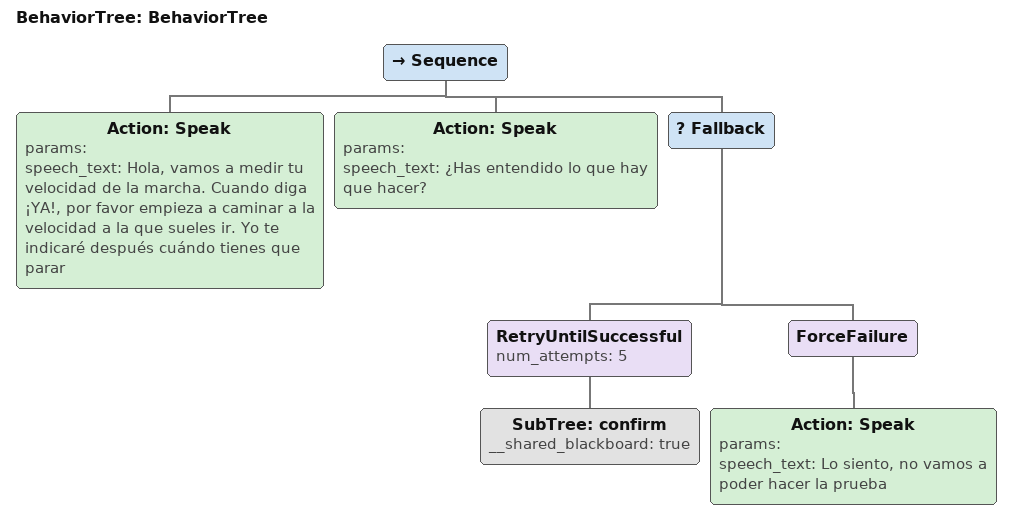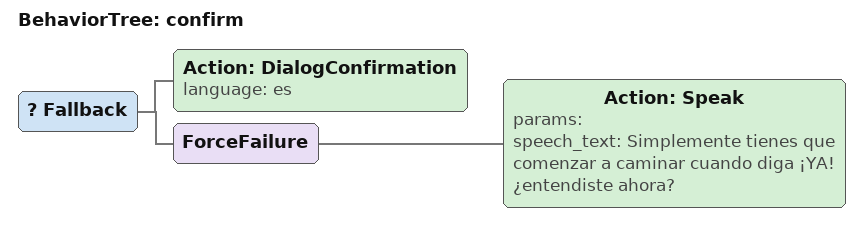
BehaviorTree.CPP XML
<?xml version="1.0"?>
<root main_tree_to_execute="BehaviorTree">
    <BehaviorTree ID="BehaviorTree">
        <Sequence>
            <Action ID="Speak" params="" speech_text="Hola, vamos a medir tu velocidad de la marcha. Cuando diga ¡YA!, por favor empieza a caminar a la velocidad a la que sueles ir. Yo te indicaré después cuándo tienes que parar"/>
            <Action ID="Speak" params="" speech_text="¿Has entendido lo que hay que hacer?"/>
            <Fallback>
                <RetryUntilSuccessful num_attempts="5">
                    <SubTree ID="confirm" __shared_blackboard="true"/>
                </RetryUntilSuccessful>
                <ForceFailure>
                    <Action ID="Speak" params="" speech_text="Lo siento, no vamos a poder hacer la prueba"/>
                </ForceFailure>
            </Fallback>
        </Sequence>
    </BehaviorTree>
    <BehaviorTree ID="confirm">
        <Fallback>
            <Action ID="DialogConfirmation" language="es"/>
            <ForceFailure>
                <Action ID="Speak" params="" speech_text="Simplemente tienes que comenzar a caminar cuando diga ¡YA! ¿entendiste ahora?"/>
            </ForceFailure>
        </Fallback>
    </BehaviorTree>
</root>
